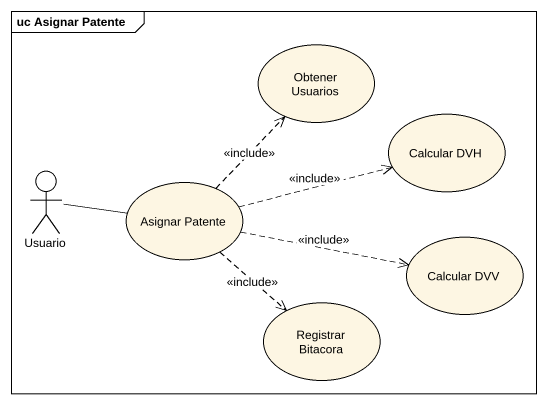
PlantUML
@startuml
mainframe uc Asignar Patente
usecase "Obtener Usuarios" as Obtener_Usuarios
usecase "Calcular DVH" as Calcular_DVH
actor Usuario
usecase "Asignar Patente" as Asignar_Patente
usecase "Calcular DVV" as Calcular_DVV
usecase "Registrar Bitacora" as Registrar_Bitacora
Usuario -right- Asignar_Patente
Asignar_Patente .up.> Obtener_Usuarios : <<include>>
Asignar_Patente .right.> Calcular_DVH : <<include>>
Asignar_Patente .right.> Calcular_DVV : <<include>>
Asignar_Patente ..> Registrar_Bitacora : <<include>>
@enduml
